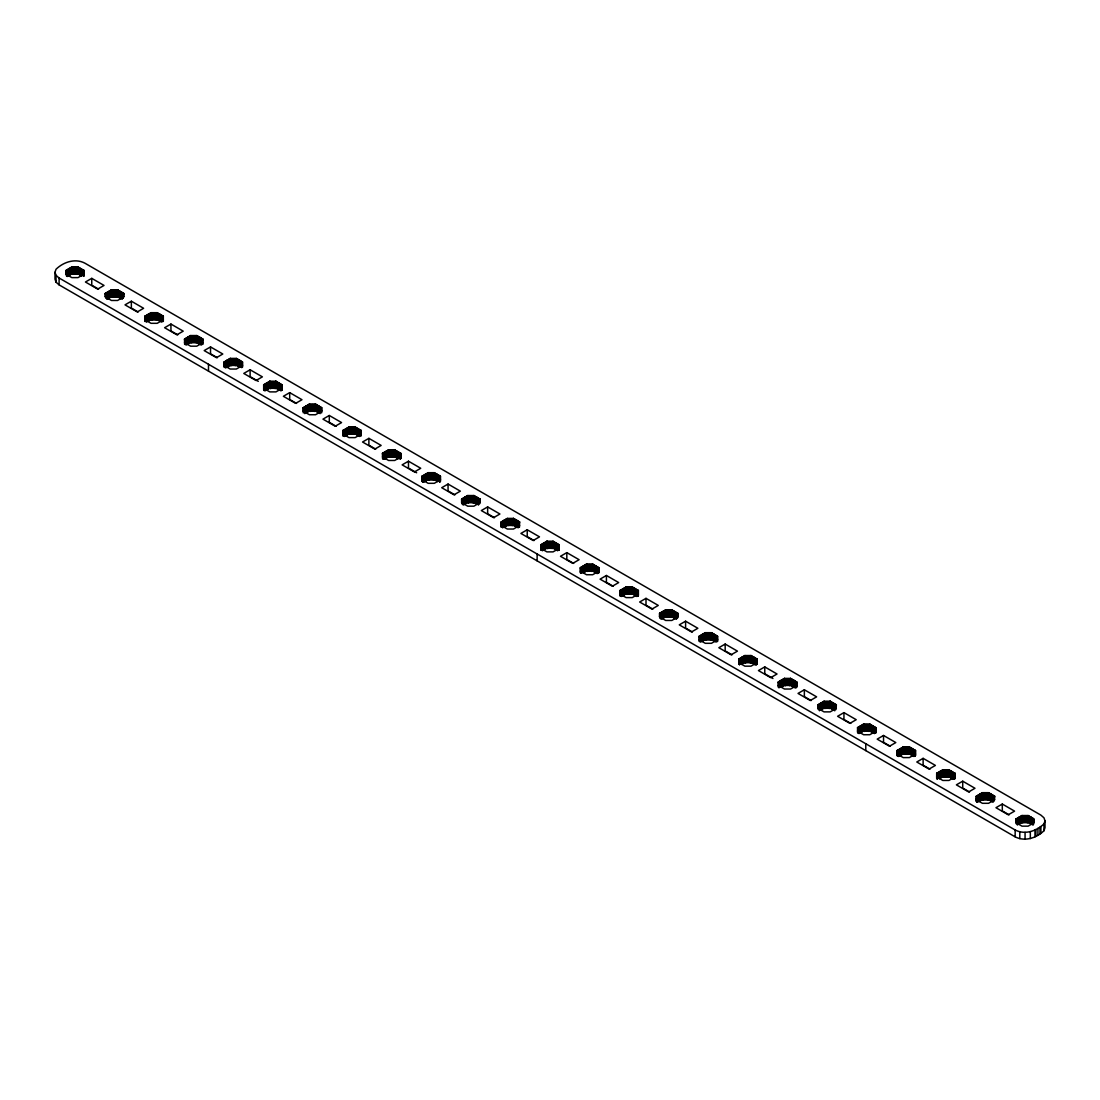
<?xml version="1.0" encoding="UTF-8"?>
<svg xmlns="http://www.w3.org/2000/svg" width="1100" height="1100" viewBox="0 0 1100 1100"><rect width="100%" height="100%" fill="white"/><g stroke="black" fill="none" stroke-linecap="round" stroke-linejoin="round"><path stroke-width="1.5" d="M84.136 270.518L78.004 266.984L71.871 266.984L65.725 270.518L66.55 273.597L65.725 274.065L71.871 277.613L78.004 277.613L84.136 274.065L83.311 273.597L84.136 270.518L84.136 275.66M55 272.291L56.031 269.252C63.443 262.034 75.157 258.06 84.838 263.147L1040.902 815.128L1043.969 817.809L1045 820.848L1045 827.709L1043.969 830.747C1036.558 837.966 1024.842 841.94 1015.162 836.852L59.097 284.873L56.031 282.191L55 279.153L55 272.291L56.031 275.33L56.031 282.191M1043.969 830.747L1043.969 823.886L1045 820.848M105.325 296.808L105.325 293.384L106.136 296.45L105.325 296.918L111.458 300.465L117.59 300.465L123.723 296.918L122.911 296.45L123.723 293.384L123.723 296.808M144.911 321.379L144.911 316.236L145.722 319.303L144.911 319.784L151.044 323.317L157.176 323.317L163.322 319.784L162.498 319.303L163.322 316.236L163.322 321.379M184.498 339.089L185.322 342.155L184.498 342.636L190.63 346.184L196.762 346.184L202.909 342.636L202.084 342.155L202.909 339.089L196.762 335.555L190.63 335.555L184.498 339.089L184.621 344.314M263.67 389.95L263.67 384.808L264.495 387.874L263.67 388.341L269.816 391.889L275.949 391.889L282.081 388.341L281.256 385.275L282.081 384.808L282.081 389.95M303.256 412.803L303.256 407.66L304.081 410.726L303.256 411.207L309.403 414.741L315.535 414.741L321.668 411.207L320.856 408.141L321.668 407.66L321.668 412.803M342.856 430.513L343.668 433.592L342.856 434.06L348.989 437.607L355.121 437.607L361.254 434.06L360.442 430.994L361.254 430.513L355.121 426.979L348.989 426.979L342.856 430.513L342.856 435.655M422.029 481.374L422.029 476.231L422.854 479.297L422.029 479.779L428.161 483.312L434.308 483.312L440.44 479.779L439.615 476.699L440.44 476.231L440.44 481.374M461.615 499.084L462.44 502.15L461.615 502.631L461.615 499.084L467.748 495.55L473.894 495.55L480.026 499.084L480.026 502.521L473.894 506.179L467.748 506.179L461.615 502.631M501.201 521.936L502.026 525.016L501.201 525.484L507.348 529.031L513.48 529.031L519.612 525.484L518.788 525.016L519.612 521.936L513.48 518.402L507.348 518.402L501.201 521.936L501.201 527.092M580.388 572.798L580.388 567.655L581.212 570.721L580.388 571.202L586.52 574.736L592.652 574.736L598.799 571.202L597.974 570.721L598.799 567.655L598.799 572.798M619.974 595.65L619.974 590.507L620.799 590.989L619.974 594.055L626.106 597.602L632.252 597.602L638.385 594.055L637.56 593.574L638.385 590.507L638.385 595.65M659.56 613.374L660.385 613.841L659.56 616.908L659.56 613.374L665.692 609.826L671.839 609.826L677.971 613.374L677.848 616.866M738.746 664.221L738.746 659.079L739.558 659.56L738.746 662.626L744.879 666.16L751.011 666.16L757.144 662.626L756.332 662.145L757.144 659.079L757.144 664.221M778.332 687.087L778.332 681.931L779.144 685.011L778.332 685.479L784.465 689.026L790.598 689.026L796.744 685.479L795.919 685.011L796.744 681.931L796.744 687.087M817.919 704.798L818.744 705.265L817.919 708.331L817.919 704.798L824.051 701.25L830.184 701.25L836.33 704.798L836.192 708.304M897.091 755.645L897.091 750.503L897.916 750.984L897.091 754.05L903.237 757.598L909.37 757.598L915.503 754.05L914.678 753.569L915.503 750.503L915.503 755.645M936.678 778.511L936.678 773.369L937.503 773.836L936.678 776.902L942.824 780.45L948.956 780.45L955.089 776.902L954.277 776.435L955.089 773.369L955.089 778.511M976.277 796.221L977.089 796.689L976.277 799.769L982.41 803.303L988.543 803.303L994.675 799.769L993.864 799.287L994.675 796.221L988.543 792.674L982.41 792.674L976.277 796.221L976.277 801.364M56.031 275.33L59.097 278.011L1015.162 829.991C1024.842 835.079 1036.558 831.105 1043.969 823.886M67.265 276.499L71.871 273.845L78.004 273.845L81.551 275.88L81.551 269.032M91.754 278.355L85.429 282.012L97.694 289.094L104.032 285.436L91.754 278.355L91.754 285.216L98.574 289.149M105.325 293.384L111.458 289.836L117.59 289.836L123.723 293.384M121.137 291.885L121.137 298.746L117.59 296.697L111.458 296.697L106.851 299.351L106.851 292.49M131.354 301.207L125.015 304.865L137.28 311.946L143.619 308.289L131.354 301.207L131.354 308.069L138.16 312.001M144.911 316.236L151.044 312.689L157.176 312.689L163.322 316.236M160.724 314.738L160.724 321.599L157.176 319.55L151.044 319.55L147.496 321.599L147.496 314.738M170.94 324.06L164.601 327.718L176.88 334.812L183.205 331.155L170.94 324.06L170.94 330.921L177.76 334.854M186.024 338.209L186.024 345.07L190.63 342.403L196.762 342.403L201.369 345.07L201.369 338.209M210.526 346.926L204.188 350.584L216.466 357.665L222.805 354.007L210.526 346.926L210.526 353.774L217.346 357.72M224.208 367.166L224.084 361.955L230.216 358.408L236.363 358.408L242.495 361.955L242.495 367.098M225.624 367.922L230.216 365.269L236.363 365.269L239.91 367.317L239.91 360.456M241.67 367.565L241.67 362.422L242.495 361.955M250.113 369.779L243.774 373.436L256.053 380.518L262.391 376.86L250.113 369.779L250.113 376.64L258.294 381.356M263.67 384.808L269.816 381.26L275.949 381.26L282.081 384.808M279.496 383.309L279.496 390.17L275.949 388.121L269.816 388.121L265.21 390.775L265.21 383.914M289.699 392.631L283.374 396.289L295.639 403.37L301.978 399.712L289.699 392.631L289.699 399.493L296.519 403.425M303.256 407.66L309.403 404.112L315.535 404.112L321.668 407.66M319.082 406.161L319.082 413.022L315.535 410.974L309.403 410.974L305.855 413.022L305.855 406.161M329.299 415.484L322.96 419.141L335.225 426.236L341.564 422.579L329.299 415.484L329.299 422.345L336.105 426.277M345.441 429.027L345.441 435.875L348.989 433.84L355.121 433.84L358.669 435.875L358.669 429.027M368.885 438.35L362.546 442.007L374.825 449.089L381.15 445.431L368.885 438.35L368.885 445.211L375.705 449.144M382.566 458.59L382.442 453.379L388.575 449.831L394.707 449.831L400.854 453.379L400.854 458.521M383.969 459.346L388.575 456.692L394.707 456.692L398.255 458.741L398.255 451.88M400.029 458.989L400.029 453.846L400.854 453.379M408.471 461.203L402.132 464.86L414.411 471.941L420.736 468.284L408.471 461.203L408.471 468.064L416.652 472.78M422.029 476.231L428.161 472.684L434.308 472.684L440.44 476.231M423.569 482.199L428.161 479.545L434.308 479.545L437.855 481.594L437.855 474.732M448.058 484.055L441.719 487.712L453.998 494.808L460.336 491.15L448.058 484.055L448.058 490.916L454.877 494.849M477.441 497.585L477.441 504.446L473.894 502.397L467.748 502.397L463.155 505.065L463.155 498.204M479.201 502.989L479.201 499.565L480.026 499.084M487.644 506.921L481.319 510.565L493.584 517.66L499.922 514.002L487.644 506.921L487.644 513.769L494.464 517.715M503.8 520.451L503.8 527.312L507.348 525.264L513.48 525.264L517.027 527.312L517.027 520.451M527.23 529.774L520.905 533.431L533.17 540.513L539.509 536.855L527.23 529.774L527.23 536.635L534.05 540.567M540.925 550.014L540.801 544.803L546.934 541.255L553.066 541.255L559.199 544.803L559.199 549.945M557.673 543.909L557.673 550.77L553.066 548.116L546.934 548.116L542.327 550.77L542.327 543.909M558.388 548.707L558.388 545.27L559.199 544.803M566.83 552.626L560.491 556.284L572.77 563.365L579.095 559.707L566.83 552.626L566.83 559.487L573.65 563.42M580.388 567.655L586.52 564.107L592.652 564.107L598.799 567.655M597.259 573.623L592.652 570.969L586.52 570.969L582.973 573.018L582.973 566.156M606.416 575.479L600.077 579.136L612.356 586.231L618.681 582.574L606.416 575.479L606.416 582.34L613.236 586.273M619.974 590.507L626.106 586.974L632.252 586.974L638.385 590.507M636.845 589.627L636.845 596.489L632.252 593.821L626.106 593.821L622.559 595.87L622.559 589.023M646.002 598.345L639.664 602.002L651.942 609.084L658.281 605.426L646.002 598.345L646.002 605.192L652.822 609.139M662.145 611.875L662.145 618.736L665.692 616.688L671.839 616.688L675.386 618.736L675.386 611.875M677.971 613.374L677.146 613.841L677.971 616.908L671.839 620.455L665.692 620.455L659.56 616.908M685.589 621.197L679.264 624.855L691.529 631.936L697.868 628.279L685.589 621.197L685.589 628.059L692.409 631.991M699.284 641.438L699.146 636.226L705.293 632.679L711.425 632.679L717.558 636.226L717.558 641.369M714.973 634.727L714.973 641.589L711.425 639.54L705.293 639.54L701.745 641.589L701.745 634.727M716.732 640.131L716.732 636.694L717.558 636.226M725.175 644.05L718.85 647.707L731.115 654.789L737.454 651.145L725.175 644.05L725.175 650.911L731.995 654.844M738.746 659.079L744.879 655.545L751.011 655.545L757.144 659.079M755.617 665.06L751.011 662.393L744.879 662.393L741.331 664.441L741.331 657.58M764.775 666.916L758.436 670.56L770.701 677.655L777.04 673.998L764.775 666.916L764.775 673.764L772.956 678.494M778.332 681.931L784.465 678.398L790.598 678.398L796.744 681.931M795.204 687.913L790.598 685.259L784.465 685.259L780.918 687.308L780.918 680.446M804.361 689.769L798.023 693.426L810.301 700.507L816.626 696.85L804.361 689.769L804.361 696.63L811.181 700.562M820.504 703.299L820.504 710.16L824.051 708.111L830.184 708.111L834.79 710.765L834.79 703.904M836.33 704.798L835.505 707.864L836.33 708.331L830.184 711.879L824.051 711.879L817.919 708.331M843.947 712.621L837.609 716.279L849.888 723.36L856.226 719.702L843.947 712.621L843.947 719.482L850.768 723.415M857.629 732.875L857.505 727.65L863.638 724.102L869.784 724.102L875.916 727.65L875.916 732.793M873.331 726.151L873.331 733.013L869.784 730.964L863.638 730.964L860.09 733.013L860.09 726.151M875.091 731.555L875.091 728.131L875.916 727.65M883.534 735.474L877.195 739.131L889.474 746.226L895.812 742.569L883.534 735.474L883.534 742.335L890.354 746.268M897.091 750.503L903.237 746.969L909.37 746.969L915.503 750.503M913.976 749.622L913.976 756.484L909.37 753.816L903.237 753.816L898.631 756.484L898.631 749.622M923.12 758.34L916.795 761.997L929.06 769.079L935.399 765.421L923.12 758.34L923.12 765.188L929.94 769.134M936.678 773.369L942.824 769.821L948.956 769.821L955.089 773.369M953.562 779.336L948.956 776.683L942.824 776.683L939.276 778.731L939.276 771.87M962.72 781.192L956.381 784.85L968.646 791.931L974.985 788.274L962.72 781.192L962.72 788.054L969.526 791.986M978.862 794.723L978.862 801.584L982.41 799.535L988.543 799.535L993.149 802.189L993.149 795.327M1002.306 804.045L995.968 807.702L1008.246 814.784L1014.571 811.14L1002.306 804.045L1002.306 810.906L1009.126 814.839M1015.987 822.58L1015.864 819.074L1021.996 815.54L1028.129 815.54L1034.275 819.074L1033.45 819.555L1033.45 824.697M1031.676 817.575L1031.676 824.436L1028.129 822.388L1021.996 822.388L1018.449 824.436L1018.449 817.575M480.026 502.631L479.201 499.565M224.084 361.955L224.909 365.021L224.084 365.489L230.216 369.036L236.363 369.036L242.495 365.489L241.67 362.422M382.442 453.379L383.268 456.445L382.442 456.913L388.575 460.46L394.707 460.46L400.854 456.913L400.029 453.846M540.801 544.803L541.612 547.869L540.801 548.336L546.934 551.884L553.066 551.884L559.199 548.336L558.388 545.27M699.146 636.226L699.971 639.293L699.146 639.774L705.293 643.308L711.425 643.308L717.558 639.774L716.732 636.694M857.505 727.65L858.33 728.131L857.505 731.197L863.638 734.731L869.784 734.731L875.916 731.197L875.091 728.131M1015.864 819.074L1016.689 819.555L1015.864 822.621L1021.996 826.155L1028.129 826.155L1034.275 822.621L1033.45 819.555M1040.902 826.567L1040.902 833.415M1039.967 827.104L1039.967 833.951M1037.933 828.273L1037.933 835.134M1035.898 829.455L1035.898 836.316M1034.963 829.991L1034.963 836.852M1033.574 819.473L1033.574 822.91M1032.735 818.194L1032.735 825.055M1031.209 817.3L1031.209 824.161M1030.727 817.025L1030.727 823.886M1030.329 831.765L1030.329 838.626M1029.669 816.42L1029.669 823.281M1028.61 815.815L1028.61 822.662M1028.129 815.54L1028.005 822.47M1027.73 815.774L1027.73 822.635M1027.441 815.939L1027.317 822.869M1026.204 815.884L1026.204 822.745M1025.062 815.843L1025.062 822.69M1025.062 832.356L1025.062 839.218M1023.935 815.884L1023.935 822.745M1022.684 815.939L1022.821 822.869M1022.409 815.774L1022.409 822.635M1022.12 815.609L1022.12 822.47M1021.996 815.54L1021.996 822.388M1021.515 815.815L1021.515 822.662M1020.47 816.42L1020.47 823.281M1019.796 831.765L1019.796 838.626M1019.411 817.025L1019.411 823.886M1018.93 817.3L1018.93 824.161M1017.39 818.194L1017.39 825.055M1016.551 819.473L1016.689 822.979M1016.345 818.799L1016.345 823.941M1015.162 829.991L1015.162 836.852M994.675 796.221L994.551 799.727M994.207 795.946L994.207 801.089M993.987 796.62L993.864 800.126M992.09 794.723L992.09 801.584M991.609 794.447L991.609 801.309M991.128 794.173L991.128 801.034M990.082 793.567L990.082 800.415M989.024 792.949L989.024 799.81M988.543 792.674L988.543 799.535M988.419 792.756L988.419 799.604M988.13 792.907L988.13 799.769M987.855 793.072L987.718 800.016M986.604 793.018L986.604 799.879M985.476 792.976L985.476 799.838M984.349 793.018L984.349 799.879M983.098 793.072L983.235 800.016M982.822 792.907L982.822 799.769M982.41 792.674L982.534 799.604M981.929 792.949L981.929 799.81M980.87 793.567L980.87 800.415M979.825 794.173L979.825 801.034M979.344 794.447L979.344 801.309M977.804 795.327L977.804 802.189M977.089 796.689L977.089 801.831M976.965 796.62L976.869 802.079M976.759 795.946L976.69 801.598M976.401 796.29L976.401 801.433M954.965 773.438L954.965 778.58M954.676 773.602L954.676 778.745M954.607 773.08L954.401 778.91M954.277 773.836L954.277 778.979M953.562 772.475L953.562 777.617M952.504 771.87L952.504 778.731M952.023 771.595L952.023 778.456M951.541 771.32L951.541 778.168M950.496 770.701L950.496 777.562M949.438 770.096L949.438 776.957M948.956 769.821L948.956 776.683M948.832 769.89L948.832 776.751M948.544 770.055L948.544 776.916M948.269 770.22L948.269 777.081M948.131 770.289L948.131 777.15M947.018 770.165L947.018 777.026M945.89 770.124L945.89 776.985M944.763 770.165L944.763 777.026M943.635 770.289L943.635 777.15M943.511 770.22L943.511 777.081M943.236 770.055L943.236 776.916M942.947 769.89L942.947 776.751M942.824 769.821L942.824 776.683M942.343 770.096L942.343 776.957M941.284 770.701L941.284 777.562M940.225 771.32L940.225 778.168M939.758 771.595L939.758 778.456M938.218 772.475L938.218 777.617M937.503 773.836L937.503 778.979M937.379 773.768L937.379 778.91M937.159 773.08L937.09 778.745M936.815 773.438L936.815 778.58M915.379 750.585L915.379 755.727M915.021 750.227L915.09 755.893M914.815 750.901L914.98 755.714M914.678 750.984L914.678 754.407M912.918 749.018L912.918 755.865M912.436 748.729L912.436 755.59M911.955 748.454L911.955 755.315M910.896 747.849L910.896 754.71M909.851 747.244L909.851 754.105M909.37 746.969L909.37 753.816M909.232 747.037L909.232 753.899M908.957 747.202L908.957 754.064M908.669 747.367L908.669 754.229M908.545 747.436L908.545 754.298M907.431 747.312L907.431 754.174M906.304 747.271L906.304 754.133M905.162 747.312L905.162 754.174M904.049 747.436L904.049 754.298M903.925 747.367L903.925 754.229M903.636 747.202L903.636 754.064M903.361 747.037L903.361 753.899M903.237 746.969L903.237 753.816M902.756 747.244L902.756 754.105M901.697 747.849L901.697 754.71M900.639 748.454L900.639 755.315M900.157 748.729L900.157 755.59M899.69 749.018L899.69 755.865M897.916 750.984L897.916 754.407M897.572 750.227L897.628 755.714M897.504 750.75L897.504 755.893M897.229 750.585L897.229 755.727M875.793 727.719L875.793 732.875M875.435 727.375L875.394 732.848M875.229 728.049L875.311 732.201M874.376 726.77L874.376 733.617M872.85 725.876L872.85 732.737M872.369 725.601L872.369 732.463M871.31 724.996L871.31 731.857M870.251 724.391L870.251 731.239M869.784 724.102L869.646 731.046M869.371 724.35L869.371 731.197M869.082 724.501L868.959 731.445M867.845 724.46L867.845 731.308M866.704 724.419L866.704 731.266M865.782 743.737L865.782 750.599M865.576 724.46L865.576 731.308M864.339 724.501L864.463 731.445M864.05 724.35L864.05 731.197M863.775 724.185L863.775 731.046M863.638 724.102L863.638 730.964M863.156 724.391L863.156 731.239M862.111 724.996L862.111 731.857M861.053 725.601L861.053 732.463M860.571 725.876L860.571 732.737M859.045 726.77L859.045 733.617M858.192 728.049L858.33 731.555M857.986 727.375L858.027 732.848M857.918 727.884L857.918 731.321M835.849 704.523L835.849 709.665M835.629 705.196L835.505 708.702M833.731 703.299L833.731 710.16M833.264 703.024L833.264 709.885M832.782 702.749L832.782 709.61M831.724 702.144L831.724 708.991M830.665 701.525L830.665 708.386M830.184 701.25L830.184 708.111M830.06 701.319L830.06 708.18M829.785 701.484L829.785 708.345M829.496 701.649L829.372 708.579M828.259 701.594L828.259 708.455M827.117 701.553L827.117 708.414M825.99 701.594L825.99 708.455M824.753 701.649L824.876 708.579M824.464 701.484L824.464 708.345M824.051 701.25L824.175 708.18M823.57 701.525L823.57 708.386M822.525 702.144L822.525 708.991M821.466 702.749L821.466 709.61M820.985 703.024L820.985 709.885M819.445 703.904L819.445 710.765M818.744 705.265L818.744 708.702M818.606 705.196L818.524 709.335M818.4 704.523L818.4 709.665M818.043 704.866L818.043 708.304M796.606 682.014L796.606 687.156M796.331 682.179L796.331 687.321M796.263 681.656L796.139 687.789M795.919 682.413L795.919 687.555M795.204 681.051L795.204 686.194M794.145 680.446L794.145 687.308M793.664 680.171L793.664 687.019M793.196 679.896L793.196 686.744M792.138 679.277L792.138 686.139M791.079 678.673L791.079 685.534M790.598 678.398L790.598 685.259M790.474 678.466L790.474 685.327M790.185 678.631L790.185 685.493M789.91 678.796L789.91 685.658M789.786 678.865L789.786 685.726M788.659 678.741L788.659 685.602M787.531 678.7L787.531 685.561M786.404 678.741L786.404 685.602M785.29 678.865L785.29 685.726M785.152 678.796L785.152 685.658M784.878 678.631L784.878 685.493M784.589 678.466L784.589 685.327M784.465 678.398L784.465 685.259M783.984 678.673L783.984 685.534M782.925 679.277L782.925 686.139M781.88 679.896L781.88 686.744M781.399 680.171L781.399 687.019M779.859 681.051L779.859 686.194M779.144 682.413L779.144 687.555M779.02 682.344L778.924 687.789M778.814 681.656L778.745 687.321M778.456 682.014L778.456 687.156M757.02 659.161L757.02 664.304M756.662 658.804L756.731 664.469M756.456 659.477L756.456 664.62M756.332 659.56L756.332 664.702M755.617 658.199L755.617 663.341M754.559 657.58L754.559 664.441M754.077 657.305L754.077 664.166M753.596 657.03L753.596 663.891M752.551 656.425L752.551 663.286M751.492 655.82L751.492 662.668M751.011 655.545L751.011 662.393M750.888 655.614L750.888 662.475M750.599 655.779L750.599 662.64M750.324 655.944L750.324 662.791M750.186 656.013L750.186 662.874M749.072 655.889L749.072 662.75M747.945 655.848L747.945 662.695M746.817 655.889L746.817 662.75M745.704 656.013L745.704 662.874M745.566 655.944L745.566 662.791M745.291 655.779L745.291 662.64M745.003 655.614L745.003 662.475M744.879 655.545L744.879 662.393M744.398 655.82L744.398 662.668M743.339 656.425L743.339 663.286M742.294 657.03L742.294 663.891M741.812 657.305L741.812 664.166M740.273 658.199L740.273 663.341M739.558 659.56L739.558 664.702M739.214 658.804L739.434 664.62M739.145 659.312L739.145 664.469M738.87 659.161L738.87 664.304M717.434 636.295L717.434 641.438M717.076 635.951L717.145 641.602M716.87 636.625L716.952 640.777M716.031 635.332L716.031 642.194M714.491 634.452L714.491 641.314M714.01 634.178L714.01 641.039M712.951 633.572L712.951 640.42M711.906 632.954L711.906 639.815M711.425 632.679L711.301 639.609M711.013 632.913L711.013 639.774M710.724 633.077L710.6 640.021M709.486 633.023L709.486 639.884M708.359 632.981L708.359 639.842M707.218 633.023L707.218 639.884M705.98 633.077L706.104 640.021M705.691 632.913L705.691 639.774M705.416 632.761L705.416 639.609M705.293 632.679L705.293 639.54M704.811 632.954L704.811 639.815M703.752 633.572L703.752 640.42M702.694 634.178L702.694 641.039M702.212 634.452L702.212 641.314M700.686 635.332L700.686 642.194M699.848 636.625L699.971 640.131M699.627 635.951L699.683 641.424M699.559 636.46L699.559 641.602M677.49 613.085L677.49 618.241M677.284 613.773L677.146 617.279M676.431 612.48L676.431 619.341M674.905 611.6L674.905 618.461M674.424 611.325L674.424 618.173M673.365 610.706L673.365 617.567M672.32 610.101L672.32 616.962M671.839 609.826L671.839 616.688M671.701 609.895L671.701 616.756M671.426 610.06L671.426 616.921M671.138 610.225L671.014 617.155M669.9 610.17L669.9 617.031M668.773 610.129L668.773 616.99M667.631 610.17L667.631 617.031M666.394 610.225L666.518 617.155M666.105 610.06L666.105 616.921M665.692 609.826L665.83 616.756M665.225 610.101L665.225 616.962M664.166 610.706L664.166 617.567M663.107 611.325L663.107 618.173M662.626 611.6L662.626 618.461M661.1 612.48L661.1 619.341M660.385 613.841L660.385 617.279M660.261 613.773L660.165 617.911M660.041 613.085L660.041 618.241M659.684 613.442L659.684 616.866M638.248 590.59L638.248 595.732M637.973 590.755L637.973 595.898M637.904 590.232L637.78 596.365M637.56 590.989L637.56 596.131M635.8 589.023L635.8 595.87M635.319 588.748L635.319 595.595M634.837 588.459L634.837 595.32M633.779 587.854L633.779 594.715M632.72 587.249L632.72 594.11M632.252 586.974L632.252 593.821M632.115 587.043L632.115 593.904M631.84 587.207L631.84 594.069M631.551 587.373L631.551 594.234M631.428 587.441L631.428 594.303M630.314 587.317L630.314 594.179M629.173 587.276L629.173 594.138M628.045 587.317L628.045 594.179M626.931 587.441L626.931 594.303M626.808 587.373L626.808 594.234M626.519 587.207L626.519 594.069M626.244 587.043L626.244 593.904M626.106 586.974L626.106 593.821M625.625 587.249L625.625 594.11M624.58 587.854L624.58 594.715M623.521 588.459L623.521 595.32M623.04 588.748L623.04 595.595M621.514 589.627L621.514 596.489M620.799 590.989L620.799 596.131M620.661 590.906L620.579 596.365M620.455 590.232L620.386 595.898M620.098 590.59L620.098 595.732M598.661 567.724L598.661 572.88M598.317 567.38L598.386 573.031M598.098 568.054L598.098 573.196M597.974 568.136L597.974 573.279M597.259 566.775L597.259 571.918M596.2 566.156L596.2 573.018M595.719 565.881L595.719 572.743M595.251 565.606L595.251 572.467M594.192 565.001L594.192 571.862M593.134 564.396L593.134 571.244M592.652 564.107L592.652 570.969M592.529 564.19L592.529 571.051M592.24 564.355L592.24 571.202M591.965 564.506L591.965 571.368M591.841 564.589L591.841 571.45M590.714 564.465L590.714 571.312M589.586 564.424L589.586 571.271M588.459 564.465L588.459 571.312M587.345 564.589L587.345 571.45M587.207 564.506L587.207 571.368M586.933 564.355L586.933 571.202M586.644 564.19L586.644 571.051M586.52 564.107L586.52 570.969M586.039 564.396L586.039 571.244M584.98 565.001L584.98 571.862M583.935 565.606L583.935 572.467M583.454 565.881L583.454 572.743M581.914 566.775L581.914 571.918M581.212 568.136L581.212 573.279M580.869 567.38L581.075 573.196M580.8 567.889L580.8 573.031M580.511 567.724L580.511 572.88M559.075 544.871L559.075 550.014M558.731 544.527L558.8 550.179M558.511 545.201L558.607 549.354M556.614 543.304L556.614 550.165M556.132 543.029L556.132 549.89M555.651 542.754L555.651 549.615M554.606 542.149L554.606 548.996M553.548 541.53L553.548 548.391M553.066 541.255L552.942 548.185M552.654 541.489L552.654 548.35M552.379 541.654L552.241 548.584M551.127 541.599L551.127 548.46M550 541.558L550 548.419M548.873 541.599L548.873 548.46M547.759 541.736L547.759 548.584M547.621 541.654L547.621 548.515M547.346 541.489L547.346 548.35M547.058 541.324L547.058 548.185M546.934 541.255L546.934 548.116M546.452 541.53L546.452 548.391M545.394 542.149L545.394 548.996M544.349 542.754L544.349 549.615M543.868 543.029L543.868 549.89M543.386 543.304L543.386 550.165M541.489 545.201L541.612 548.707M541.269 544.527L541.324 550M541.2 545.036L541.2 550.179M537.13 554.001L537.13 560.862M519.612 521.936L519.489 527.161M519.131 521.661L519.09 527.148M518.925 522.349L518.788 525.841M518.086 521.056L518.086 527.918M516.546 520.176L516.546 527.024M516.065 519.901L516.065 526.749M515.02 519.283L515.02 526.144M513.961 518.678L513.961 525.539M513.48 518.402L513.48 525.264M513.356 518.471L513.356 525.332M513.067 518.636L513.067 525.498M512.793 518.801L512.655 525.731M511.541 518.746L511.541 525.607M510.414 518.705L510.414 525.566M509.286 518.746L509.286 525.607M508.035 518.801L508.159 525.731M507.76 518.636L507.76 525.498M507.348 518.402L507.471 525.332M506.866 518.678L506.866 525.539M505.808 519.283L505.808 526.144M504.749 519.901L504.749 526.749M504.281 520.176L504.281 527.024M502.741 521.056L502.741 527.918M502.026 522.418L502.026 525.841M501.902 522.349L501.806 526.487M501.683 521.661L501.737 527.148M501.339 522.019L501.339 527.161M479.902 499.166L479.902 502.59M479.614 499.317L479.614 502.755M479.545 498.809L479.545 503.951M478.486 498.204L478.486 505.065M476.96 497.31L476.96 504.171M476.479 497.035L476.479 503.896M475.42 496.43L475.42 503.291M474.375 495.825L474.375 502.672M473.894 495.55L473.894 502.397M473.756 495.619L473.756 502.48M473.481 495.784L473.481 502.645M473.192 495.949L473.192 502.796M473.069 496.018L473.069 502.879M471.955 495.894L471.955 502.755M470.828 495.853L470.828 502.7M469.686 495.894L469.686 502.755M468.572 496.018L468.572 502.879M468.449 495.949L468.449 502.796M468.16 495.784L468.16 502.645M467.885 495.619L467.885 502.48M467.748 495.55L467.748 502.397M467.28 495.825L467.28 502.672M466.221 496.43L466.221 503.291M465.163 497.035L465.163 503.896M464.681 497.31L464.681 504.171M464.2 497.585L464.2 504.446M462.44 499.565L462.44 502.989M462.316 499.482L462.22 503.635M462.096 498.809L462.096 503.951M461.752 499.166L461.752 502.59M440.316 476.3L440.316 481.442M439.959 475.956L440.027 481.607M439.739 476.63L439.835 482.089M439.615 476.699L439.615 481.855M438.9 475.351L438.9 480.494M437.374 474.457L437.374 481.319M436.893 474.183L436.893 481.044M435.834 473.578L435.834 480.425M434.775 472.959L434.775 479.82M434.308 472.684L434.308 479.545M434.17 472.766L434.17 479.614M433.895 472.931L433.895 479.779M433.606 473.082L433.606 479.944M433.482 473.165L433.482 480.026M432.369 473.027L432.369 479.889M431.228 472.986L431.228 479.848M430.1 473.027L430.1 479.889M428.986 473.165L428.986 480.026M428.862 473.082L428.862 479.944M428.574 472.931L428.574 479.779M428.299 472.766L428.299 479.614M428.161 472.684L428.161 479.545M427.68 472.959L427.68 479.82M426.635 473.578L426.635 480.425M425.576 474.183L425.576 481.044M425.095 474.457L425.095 481.319M424.614 474.732L424.614 481.594M423.569 475.351L423.569 480.494M422.854 476.699L422.854 481.855M422.51 475.956L422.634 482.089M422.441 476.465L422.441 481.607M422.152 476.3L422.152 481.442M400.716 453.447L400.716 458.59M400.373 453.104L400.441 458.755M400.152 453.777L400.152 458.92M399.314 452.485L399.314 457.627M397.788 451.605L397.788 458.466M397.306 451.33L397.306 458.178M396.248 450.711L396.248 457.572M395.189 450.106L395.189 456.967M394.707 449.831L394.584 456.761M394.309 450.065L394.309 456.926M394.02 450.23L393.896 457.16M392.783 450.175L392.783 457.036M391.641 450.134L391.641 456.995M390.514 450.175L390.514 457.036M389.4 450.299L389.4 457.16M389.276 450.23L389.276 457.091M388.987 450.065L388.987 456.926M388.699 449.9L388.699 456.761M388.575 449.831L388.575 456.692M388.094 450.106L388.094 456.967M387.049 450.711L387.049 457.572M385.99 451.33L385.99 458.178M385.509 451.605L385.509 458.466M385.027 451.88L385.027 458.741M383.969 452.485L383.969 457.627M383.13 453.777L383.268 458.989M382.924 453.104L382.965 458.576M382.855 453.612L382.855 458.755M361.254 430.513L361.13 435.737M360.786 430.237L360.855 435.902M360.566 430.911L360.442 434.418M359.728 429.632L359.728 436.494M358.188 428.752L358.188 435.6M357.706 428.464L357.706 435.325M356.661 427.859L356.661 434.72M355.603 427.254L355.603 434.115M355.121 426.979L354.998 433.909M354.709 427.212L354.709 434.074M354.434 427.377L354.296 434.308M353.183 427.322L353.183 434.184M352.055 427.281L352.055 434.143M350.928 427.322L350.928 434.184M349.676 427.377L349.814 434.308M349.401 427.212L349.401 434.074M348.989 426.979L349.113 433.909M348.507 427.254L348.507 434.115M347.449 427.859L347.449 434.72M346.404 428.464L346.404 435.325M345.923 428.752L345.923 435.6M344.382 429.632L344.382 436.494M343.668 430.994L343.668 434.418M343.544 430.911L343.447 435.064M343.337 430.237L343.269 435.902M342.98 430.595L342.98 435.737M321.544 407.729L321.544 411.166M321.255 407.894L321.255 411.331M321.186 407.385L321.186 412.527M320.98 408.059L320.856 411.565M320.141 406.78L320.141 413.627M318.601 405.886L318.601 412.748M318.12 405.611L318.12 412.473M317.075 405.006L317.075 411.868M316.016 404.401L316.016 411.249M315.535 404.112L315.535 410.974M315.411 404.195L315.411 411.056M315.123 404.36L315.123 411.207M314.847 404.525L314.847 411.373M314.71 404.594L314.71 411.455M313.596 404.47L313.596 411.317M312.469 404.429L312.469 411.276M311.341 404.47L311.341 411.317M310.214 404.594L310.214 411.455M310.09 404.525L310.09 411.373M309.815 404.36L309.815 411.207M309.526 404.195L309.526 411.056M309.403 404.112L309.403 410.974M308.921 404.401L308.921 411.249M307.863 405.006L307.863 411.868M306.804 405.611L306.804 412.473M306.336 405.886L306.336 412.748M304.796 406.78L304.796 413.627M304.081 408.141L304.081 411.565M303.957 408.059L303.861 412.211M303.738 407.385L303.738 412.527M303.394 407.729L303.394 411.166M281.957 384.876L281.957 390.019M281.6 384.533L281.669 390.184M281.394 385.206L281.476 390.665M281.256 385.275L281.256 390.418M280.555 383.914L280.555 390.775M279.015 383.034L279.015 389.895M278.534 382.759L278.534 389.62M277.475 382.154L277.475 389.001M276.43 381.535L276.43 388.396M275.949 381.26L275.949 388.121M275.825 381.342L275.825 388.19M275.536 381.494L275.536 388.355M275.248 388.52L275.248 381.659L275.124 388.589M274.01 381.604L274.01 388.465M272.882 381.562L272.882 388.424M271.741 381.604L271.741 388.465M270.627 381.741L270.627 388.589M270.504 381.659L270.504 388.52M270.215 381.494L270.215 388.355M269.94 381.342L269.94 388.19M269.816 381.26L269.816 388.121M269.335 381.535L269.335 388.396M268.276 382.154L268.276 389.001M267.218 382.759L267.218 389.62M266.736 383.034L266.736 389.895M266.269 383.309L266.269 390.17M264.495 385.275L264.495 390.418M264.151 384.533L264.275 390.665M264.082 385.041L264.082 390.184M263.808 384.876L263.808 390.019M242.371 362.024L242.371 367.166M242.014 361.666L242.083 367.331M241.808 362.354L241.808 367.496M240.955 361.061L240.955 366.204M239.429 360.181L239.429 367.029M238.947 359.906L238.947 366.754M237.889 359.288L237.889 366.149M236.844 358.683L236.844 365.544M236.363 358.408L236.225 365.337M235.95 358.641L235.95 365.502M235.661 358.806L235.538 365.736M234.424 358.751L234.424 365.612M233.296 358.71L233.296 365.571M232.155 358.751L232.155 365.612M230.629 358.641L230.629 365.502M230.354 358.476L230.354 365.337M230.216 358.408L230.216 365.269M229.749 358.683L229.749 365.544M228.69 359.288L228.69 366.149M227.631 359.906L227.631 366.754M227.15 360.181L227.15 367.029M226.669 360.456L226.669 367.317M225.624 361.061L225.624 366.204M224.771 362.354L224.909 367.565M224.565 361.666L224.606 367.152M224.496 362.189L224.496 367.331M208.491 364.251L208.491 371.112M202.909 339.089L202.771 344.314M202.428 338.814L202.496 344.479M202.208 339.488L202.084 342.994M200.31 337.604L200.31 344.451M199.843 337.315L199.843 344.176M199.361 337.04L199.361 343.901M198.303 336.435L198.303 343.296M197.244 335.83L197.244 342.691M196.762 335.555L196.639 342.485M196.364 335.789L196.364 342.65M196.075 335.954L195.951 342.884M194.837 335.899L194.837 342.76M193.696 335.857L193.696 342.719M192.569 335.899L192.569 342.76M191.331 335.954L191.455 342.884M191.042 335.789L191.042 342.65M190.63 335.555L190.768 342.485M190.149 335.83L190.149 342.691M189.104 336.435L189.104 343.296M188.045 337.04L188.045 343.901M187.564 337.315L187.564 344.176M187.083 337.604L187.083 344.451M185.322 339.57L185.322 342.994M185.185 339.488L185.103 343.64M184.979 338.814L184.91 344.479M163.185 316.305L163.185 321.447M162.91 316.47L162.91 319.907M162.841 315.961L162.786 321.434M162.621 316.635L162.498 320.141M161.782 315.356L161.782 322.204M160.243 314.462L160.243 321.324M159.775 314.188L159.775 321.049M158.716 313.582L158.716 320.444M157.657 312.964L157.657 319.825M157.176 312.689L157.176 319.55M157.053 312.771L157.053 319.619M156.764 312.936L156.764 319.784M155.238 313.032L155.238 319.894M154.11 312.991L154.11 319.853M152.983 313.032L152.983 319.894M151.869 313.17L151.869 320.031M151.731 313.087L151.731 319.949M151.456 312.936L151.456 319.784M151.167 312.771L151.167 319.619M151.044 312.689L151.044 319.55M150.562 312.964L150.562 319.825M149.504 313.582L149.504 320.444M148.459 314.188L148.459 321.049M147.978 314.462L147.978 321.324M146.438 315.356L146.438 322.204M145.722 316.704L145.722 320.141M145.599 316.635L145.502 320.788M145.392 315.961L145.434 321.434M145.035 316.305L145.035 321.447M123.599 293.452L123.599 296.876M123.241 293.109L123.241 298.251M123.035 293.782L123.131 297.921M122.911 293.851L122.911 297.289M122.196 292.49L122.196 299.351M120.656 291.61L120.656 298.471M120.175 291.335L120.175 298.196M119.13 290.716L119.13 297.577M118.071 290.111L118.071 296.972M117.59 289.836L117.59 296.697M117.466 289.905L117.466 296.766M117.177 290.07L117.177 296.931M116.902 290.235L116.902 297.096M116.765 290.304L116.765 297.165M115.651 290.18L115.651 297.041M114.524 290.139L114.524 297M113.396 290.18L113.396 297.041M112.282 290.304L112.282 297.165M112.145 290.235L112.145 297.096M111.87 290.07L111.87 296.931M111.581 289.905L111.581 296.766M111.458 289.836L111.458 296.697M110.976 290.111L110.976 296.972M109.917 290.716L109.917 297.577M108.873 291.335L108.873 298.196M108.391 291.61L108.391 298.471M107.91 291.885L107.91 298.746M106.136 293.851L106.136 297.289M105.792 293.109L105.792 298.251M105.724 293.618L105.724 297.041M105.449 293.452L105.449 296.876M84.013 270.6L84.013 275.743M83.655 270.243L83.724 275.907M83.449 270.916L83.531 276.375M83.311 270.999L83.311 276.141M82.61 269.637L82.61 274.78M81.07 268.757L81.07 275.605M80.589 268.469L80.589 275.33M79.53 267.864L79.53 274.725M78.485 267.259L78.485 274.12M78.004 266.984L77.88 273.914M77.591 267.218L77.591 274.079M77.316 267.382L77.179 274.312M76.065 267.327L76.065 274.189M74.938 267.286L74.938 274.147M73.796 267.327L73.796 274.189M72.683 267.451L72.683 274.312M72.559 267.382L72.559 274.244M72.27 267.218L72.27 274.079M71.995 267.053L71.995 273.914M71.871 266.984L71.871 273.845M71.39 267.259L71.39 274.12M70.331 267.864L70.331 274.725M69.273 268.469L69.273 275.33M68.791 268.757L68.791 275.605M68.324 269.032L68.324 275.88M67.265 269.637L67.265 274.78M66.426 270.916L66.55 276.141M66.33 271.645L66.33 275.069M59.097 278.011L59.097 284.873M231.041 365.736L231.041 358.875L230.917 365.668M156.489 319.949L156.489 313.087L156.365 320.031"/></g></svg>
